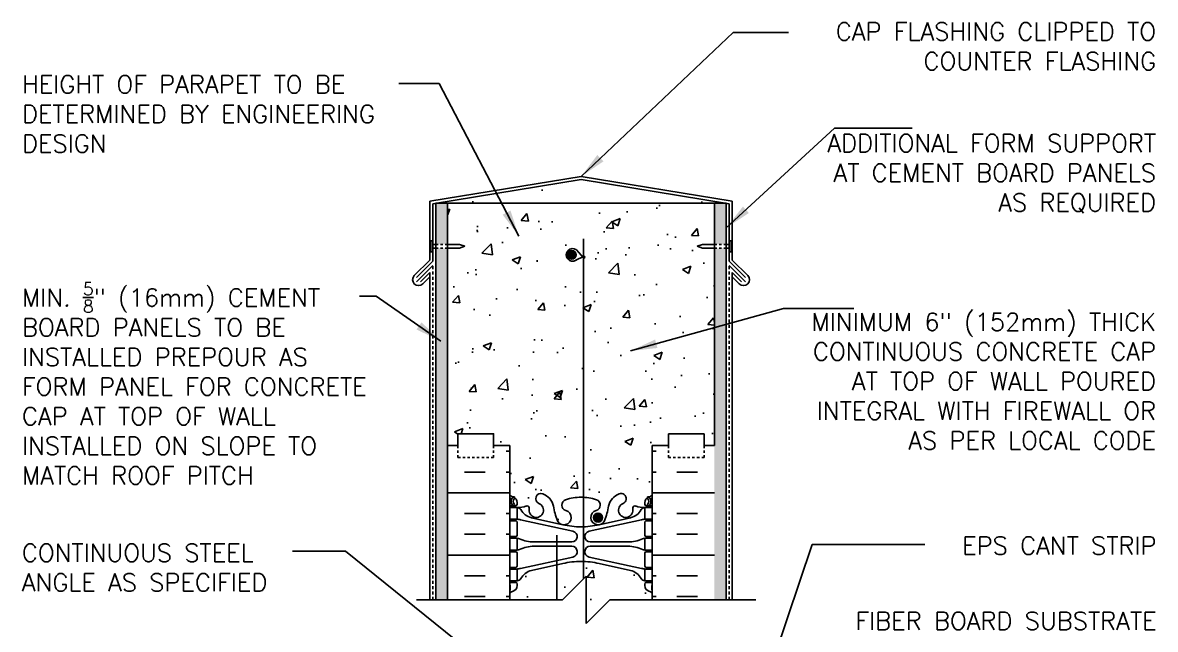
# Model space of a CAD drawing. Header units: inches. Extents: x 380.7 to 431.2, y 168.7 to 250.6.
# Drawn here: x 382.41 to 430.16, y 224.98 to 250.57 of the extents above; entities that cross this region are included whole.
import ezdxf

# ---------------------------------------------------------------- set-up
doc = ezdxf.new("R2010")
doc.units = ezdxf.units.IN
doc.header["$LTSCALE"] = 0.5
doc.header["$MEASUREMENT"] = 0
doc.linetypes.add('DASHED2', pattern=[0.375, 0.25, -0.125])
doc.linetypes.add('HIDDEN2', pattern=[0.1875, 0.125, -0.0625])
for name, color, linetype in [('HATCH', 12, 'Continuous'), ('line25', 2, 'Continuous'), ('LINE3', 3, 'Continuous'), ('LINE50', 5, 'Continuous'), ('LINE9', 9, 'Continuous'), ('TEXT', 4, 'Continuous'), ('Web_Edge', 9, 'Continuous')]:
    doc.layers.add(name, color=color, linetype=linetype)
doc.styles.add('DIM', font='romans.shx', dxfattribs={"width": 0.7})
doc.styles.add('ROMANS', font='romans.shx', dxfattribs={"height": 1.125})
doc.styles.get("Standard").update_dxf_attribs({"font": 'romans.shx', "height": 1.125})
doc.dimstyles.new('ext', dxfattribs={"dimscale": 12, "dimtxt": 0.09375, "dimasz": 0.09375, "dimexe": 0.09375, "dimexo": 0.0625, "dimgap": 0.0625, "dimtad": 0, "dimjust": 1, "dimdec": 1, "dimzin": 3, "dimdsep": 46, "dimlunit": 4, "dimtxsty": 'DIM', "dimcen": 0.09, "dimdle": 0.09375, "dimclrt": 4, "dimadec": 0, "dimazin": 0, "dimtfac": 1, "dimtdec": 1, "dimtmove": 2, "dimatfit": 3, "dimfxl": 1, "dimfrac": 2, "dimtolj": 1, "dimtzin": 0, "dimarcsym": 0})
doc.dimstyles.new('ext_12', dxfattribs={"dimscale": 12, "dimtxt": 0.09375, "dimasz": 0.09375, "dimexe": 0.09375, "dimexo": 0.0625, "dimgap": 0.0625, "dimtad": 1, "dimdec": 1, "dimzin": 3, "dimdsep": 46, "dimlunit": 4, "dimtxsty": 'DIM', "dimcen": 0.09, "dimdle": 0.09375, "dimclrt": 4, "dimadec": 0, "dimazin": 0, "dimtfac": 1, "dimtdec": 1, "dimtmove": 2, "dimatfit": 3, "dimfxl": 1, "dimfrac": 2, "dimtolj": 1, "dimtzin": 0, "dimarcsym": 0})

msp = doc.modelspace()

# ---------------------------------------------------------------- hatches: boundary and pattern name
at = {"layer": 'HATCH'}
h = msp.add_hatch(dxfattribs=at)
h.set_pattern_fill('AR-CONC', color=256, scale=0.5)
h.set_pattern_definition([(50, (0, 0), (3.586301, -0.31376), [0.375, -4.125]), (355, (0, 0), (-0.693757, 3.76096), [0.3, -3.3]), (100.45144, (0.299, -0.026), (2.892544, 3.4472), [0.3187, -3.50571]), (46.1842, (0, 1), (5.336207, -0.827596), [0.5625, -6.1875]), (96.6356, (0.4447, 0.931), (4.67331, 4.870593), [0.47805, -5.25857]), (351.1842, (0, 1), (4.67331, 4.87059), [0.45, -4.95]), (21, (0.5, 0.75), (2.984535, -2.013094), [0.375, -4.125]), (326, (0.5, 0.75), (1.216577, 3.62575), [0.3, -3.3]), (71.45144, (0.7487, 0.5822), (4.201112, 1.612656), [0.3187, -3.50571]), (37.5, (0, 0), (0.0607993, 1.6644693), [0, -3.26, 0, -3.35, 0, -3.3125]), (7.5, (0, 0), (1.315348, 1.9720586), [0, -1.91, 0, -3.185, 0, -1.2625]), (327.5, (-1.115, 0), (2.669112, -0.1127744), [0, -1.25, 0, -3.9, 0, -5.175]), (317.5, (-1.615, 0), (2.915931, 0.500525), [0, -1.625, 0, -2.59, 0, -3.675])])
h.paths.add_polyline_path([(411.575, 241.057), (411.074, 241.057), (410.85, 241.139), (411.075, 241.22), (411.575, 241.22), (411.575, 242.954), (412.075, 242.954), (405.95, 243.954), (399.825, 242.954), (400.325, 242.954), (400.325, 241.22), (400.826, 241.22), (401.05, 241.139), (400.826, 241.057), (400.325, 241.057), (400.325, 232.727), (400.763, 232.727), (400.763, 233.227), (402.263, 233.227), (402.263, 232.727), (402.95, 232.727), (402.95, 230.638, 0.064398), (403.06, 230.572), (403.15, 230.572), (403.15, 230.531, -0.249069), (403.26, 230.323), (403.26, 230.256, -0.414214), (403.198, 230.193), (403.15, 230.193), (403.15, 230.123), (403.255, 230.123, 0.10046), (403.649, 230.181, -0.601435), (403.768, 230.076, 2.182095), (404.178, 230.289, -1), (404.342, 230.697, -0.24438), (404.79, 230.176, 0.053157), (404.956, 229.562, 1.553132), (405.314, 229.987, -0.735593), (405.302, 230.445, -0.082755), (405.95, 230.553, -0.082755), (406.599, 230.445, -0.735593), (406.586, 229.987, 1.553132), (406.944, 229.562, 0.053157), (407.11, 230.176, -0.24438), (407.558, 230.697, -1), (407.722, 230.289, 2.182095), (408.132, 230.076, -0.601435), (408.251, 230.181, 0.10046), (408.645, 230.123), (408.75, 230.123), (408.75, 230.193), (408.703, 230.193, -0.414214), (408.64, 230.256), (408.64, 230.323, -0.249069), (408.75, 230.531), (408.75, 230.572), (408.84, 230.572, 0.064398), (408.95, 230.638), (408.95, 232.727), (409.638, 232.727), (409.638, 233.227), (411.138, 233.227), (411.138, 232.727), (411.575, 232.727)])
h.paths.add_polyline_path([(405.753, 240.993), (406.016, 240.69), (406.05, 240.708, -2.114532), (406.05, 240.651), (406.016, 240.69), (405.734, 240.546, -1.846412)], flags=16)
h.paths.add_polyline_path([(406.169, 227.227), (406.169, 225.227), (407.169, 226.227), (408.95, 226.227), (408.95, 226.509, 0.082415), (408.807, 226.588, -0.317837), (408.64, 226.823), (408.64, 226.891, -0.414214), (408.703, 226.953), (408.75, 226.953), (408.75, 227.023), (408.645, 227.023, -0.188973), (408.489, 227.118, 0.196323), (408.04, 227.465), (406.718, 227.755, 0.057795), (405.95, 227.844, 0.057795), (405.182, 227.755), (403.86, 227.465, 0.196323), (403.411, 227.118, -0.188973), (403.255, 227.023), (403.15, 227.023), (403.15, 226.953), (403.198, 226.953, -0.414214), (403.26, 226.891), (403.26, 226.823, -0.317837), (403.094, 226.588, 0.082415), (402.95, 226.509), (402.95, 226.227), (405.169, 226.227)])
h.paths.add_polyline_path([(408.95, 223.727), (407.169, 223.727), (406.169, 222.727), (406.169, 224.727), (405.169, 223.727), (402.95, 223.727), (402.95, 220.946, 0.082415), (403.094, 220.867, -0.317837), (403.26, 220.631), (403.26, 220.564, -0.414214), (403.198, 220.501), (403.15, 220.501), (403.15, 220.431), (403.255, 220.431, -0.188973), (403.411, 220.336, 0.196323), (403.86, 219.99), (405.182, 219.7, 0.057795), (405.95, 219.61, 0.057795), (406.718, 219.7), (408.04, 219.99, 0.196323), (408.489, 220.336, -0.188973), (408.645, 220.431), (408.75, 220.431), (408.75, 220.501), (408.703, 220.501, -0.414214), (408.64, 220.564), (408.64, 220.631, -0.317837), (408.807, 220.867, 0.082415), (408.95, 220.946)])
h.paths.add_polyline_path([(408.95, 216.816, 0.064398), (408.84, 216.882), (408.75, 216.882), (408.75, 216.924, -0.249069), (408.64, 217.131), (408.64, 217.199, -0.414214), (408.703, 217.261), (408.75, 217.261), (408.75, 217.331), (408.645, 217.331, 0.10046), (408.251, 217.274, -0.601435), (408.132, 217.379, 2.182095), (407.722, 217.166, -1), (407.558, 216.757, -0.24438), (407.11, 217.278, 0.053157), (406.944, 217.892, 0.223253), (406.744, 218.057), (406.724, 218.061, 0.955472), (406.586, 217.468, -0.735593), (406.599, 217.01, -0.082755), (405.95, 216.902, -0.082755), (405.302, 217.01, -0.735593), (405.314, 217.468, 0.955472), (405.176, 218.061), (405.156, 218.057, 0.223253), (404.956, 217.892, 0.053157), (404.79, 217.278, -0.24438), (404.342, 216.757, -1), (404.178, 217.166, 2.182095), (403.768, 217.379, -0.601435), (403.649, 217.274, 0.10046), (403.255, 217.331), (403.15, 217.331), (403.15, 217.261), (403.198, 217.261, -0.414214), (403.26, 217.199), (403.26, 217.131, -0.249069), (403.15, 216.924), (403.15, 216.882), (403.06, 216.882, 0.064398), (402.95, 216.816), (402.95, 214.727), (402.95, 212.727), (405.176, 212.727), (408.95, 212.727), (408.95, 214.727)])
h.paths.add_polyline_path([(405.176, 212.68), (403.315, 212.68), (403.315, 212.227), (405.176, 212.227)], flags=17)
h.paths.add_polyline_path([(405.176, 212.227), (403.315, 212.227), (403.315, 210.727), (405.176, 210.727)])
h.paths.add_polyline_path([(405.176, 210.727), (403.315, 210.727), (403.315, 210.227), (405.176, 210.227)])
h.paths.add_polyline_path([(408.95, 208.509, 0.082415), (408.807, 208.588, -0.317837), (408.64, 208.823), (408.64, 208.891, -0.414214), (408.703, 208.953), (408.75, 208.953), (408.75, 209.023), (408.645, 209.023, -0.188973), (408.489, 209.118, 0.196323), (408.04, 209.465), (406.718, 209.755, 0.039111), (406.2, 209.835), (406.2, 206.175), (406.479, 206.175), (406.479, 205.949), (406.219, 205.949), (405.95, 205.949), (405.422, 205.949), (405.422, 206.175), (405.7, 206.175), (405.7, 209.835, 0.039111), (405.182, 209.755), (403.86, 209.465, 0.196323), (403.411, 209.118, -0.188973), (403.255, 209.023), (403.15, 209.023), (403.15, 208.953), (403.198, 208.953, -0.414214), (403.26, 208.891), (403.26, 208.823, -0.317837), (403.094, 208.588, 0.082415), (402.95, 208.509), (402.95, 202.946, 0.082415), (403.094, 202.867, -0.317837), (403.26, 202.631), (403.26, 202.564, -0.414214), (403.198, 202.501), (403.15, 202.501), (403.15, 202.431), (403.255, 202.431, -0.188973), (403.411, 202.336, 0.196323), (403.86, 201.99), (405.182, 201.7, 0.057795), (405.95, 201.61, 0.057795), (406.718, 201.7), (408.04, 201.99, 0.196323), (408.489, 202.336, -0.188973), (408.645, 202.431), (408.75, 202.431), (408.75, 202.501), (408.703, 202.501, -0.414214), (408.64, 202.564), (408.64, 202.631, -0.317837), (408.807, 202.867, 0.082415), (408.95, 202.946)])
h.paths.add_polyline_path([(403.315, 211.616, 0.015101), (403.255, 211.623), (403.15, 211.623), (403.15, 211.553), (403.198, 211.553, -0.414214), (403.26, 211.491), (403.26, 210.956, -0.414214), (403.198, 210.893), (403.15, 210.893), (403.15, 210.823), (403.255, 210.823, -0.069724), (403.315, 210.814)])
h.paths.add_polyline_path([(405.329, 209.968), (403.315, 209.968), (403.315, 210.227), (403.315, 210.333, -0.069724), (403.255, 210.323), (403.15, 210.323), (403.15, 210.253), (403.198, 210.253, -0.414214), (403.26, 210.191), (403.26, 209.656, -0.414214), (403.198, 209.593), (403.15, 209.593), (403.15, 209.523), (403.255, 209.523, 0.036537), (403.399, 209.547)])
h.paths.add_polyline_path([(403.315, 212.68), (405.176, 212.68), (405.176, 212.727), (402.95, 212.727), (402.95, 212.638, 0.064398), (403.06, 212.572), (403.15, 212.572), (403.15, 212.531, -0.249069), (403.26, 212.323), (403.26, 212.256, -0.119718), (403.253, 212.227), (403.315, 212.227)])
h.paths.add_polyline_path([(403.315, 212.227), (403.253, 212.227, -0.280582), (403.198, 212.193), (403.15, 212.193), (403.15, 212.123), (403.255, 212.123, 0.014996), (403.315, 212.122)])
h.paths.add_polyline_path([(408.95, 196.727), (408.95, 198.816, 0.064398), (408.84, 198.882), (408.75, 198.882), (408.75, 198.924, -0.249069), (408.64, 199.131), (408.64, 199.199, -0.414214), (408.703, 199.261), (408.75, 199.261), (408.75, 199.331), (408.645, 199.331, 0.10046), (408.251, 199.274, -0.601435), (408.132, 199.379, 2.182095), (407.722, 199.166, -1), (407.558, 198.757, -0.24438), (407.11, 199.278, 0.053157), (406.944, 199.892, 0.223253), (406.744, 200.057), (406.724, 200.061, 0.955472), (406.586, 199.468, -0.735593), (406.599, 199.01, -0.082755), (405.95, 198.902, -0.082755), (405.302, 199.01, -0.735593), (405.314, 199.468, 0.955472), (405.176, 200.061), (405.156, 200.057, 0.223253), (404.956, 199.892, 0.053157), (404.79, 199.278, -0.24438), (404.342, 198.757, -1), (404.178, 199.166, 2.182095), (403.768, 199.379, -0.601435), (403.649, 199.274, 0.10046), (403.255, 199.331), (403.15, 199.331), (403.15, 199.261), (403.198, 199.261, -0.414214), (403.26, 199.199), (403.26, 199.131, -0.249069), (403.15, 198.924), (403.15, 198.882), (403.06, 198.882, 0.064398), (402.95, 198.816), (402.95, 196.727), (402.95, 194.638, 0.064398), (403.06, 194.572), (403.15, 194.572), (403.15, 194.531, -0.249069), (403.26, 194.323), (403.26, 194.256, -0.414214), (403.198, 194.193), (403.15, 194.193), (403.15, 194.123), (403.255, 194.123, 0.10046), (403.649, 194.181, -0.601435), (403.768, 194.076, 2.182095), (404.178, 194.289, -1), (404.342, 194.697, -0.24438), (404.79, 194.176, 0.053157), (404.956, 193.562, 0.223253), (405.156, 193.397), (405.176, 193.393, 0.955472), (405.314, 193.987, -0.735593), (405.302, 194.445, -0.082755), (405.95, 194.553, -0.082755), (406.599, 194.445, -0.735593), (406.586, 193.987, 0.955472), (406.724, 193.393), (406.744, 193.397, 0.223253), (406.944, 193.562, 0.053157), (407.11, 194.176, -0.24438), (407.558, 194.697, -1), (407.722, 194.289, 2.182095), (408.132, 194.076, -0.601435), (408.251, 194.181, 0.10046), (408.645, 194.123), (408.75, 194.123), (408.75, 194.193), (408.703, 194.193, -0.414214), (408.64, 194.256), (408.64, 194.323, -0.249069), (408.75, 194.531), (408.75, 194.572), (408.84, 194.572, 0.064398), (408.95, 194.638)])
h.paths.add_polyline_path([(408.95, 190.509, 0.082415), (408.807, 190.588, -0.317837), (408.64, 190.823), (408.64, 190.891, -0.414214), (408.703, 190.953), (408.75, 190.953), (408.75, 191.023), (408.645, 191.023, -0.188973), (408.489, 191.118, 0.196323), (408.04, 191.465), (406.718, 191.755, 0.057795), (405.95, 191.844, 0.057795), (405.182, 191.755), (403.86, 191.465, 0.196323), (403.411, 191.118, -0.188973), (403.255, 191.023), (403.15, 191.023), (403.15, 190.953), (403.198, 190.953, -0.414214), (403.26, 190.891), (403.26, 190.823, -0.317837), (403.094, 190.588, 0.082415), (402.95, 190.509), (402.95, 187.73), (404.95, 187.73), (405.95, 188.73), (405.95, 187.73), (405.95, 186.73), (406.95, 187.73), (408.95, 187.73)])
h = msp.add_hatch(dxfattribs=at)
h.set_pattern_fill('AR-SAND', color=256, scale=0.25, style=0)
h.set_pattern_definition([(37.5, (411.86765, 230.958), (-0.015748, 0.481706), [0, -0.38, 0, -0.425, 0, -0.40625]), (7.5, (411.86765, 230.958), (0.442444, 0.705537), [0, -0.205, 0, -0.3425, 0, -0.13125]), (327.5, (411.56015, 230.958), (0.778535, 0.001415), [0, -0.125, 0, -0.45, 0, -0.5875]), (317.5, (411.56015, 230.958), (0.751532, 0.21942), [0, -0.0625, 0, -0.295, 0, -0.3375])])
h.paths.add_polyline_path([(412.075, 241.057), (411.575, 241.057), (411.575, 232.727), (411.575, 226.227), (412.075, 226.227)])
h.paths.add_polyline_path([(412.075, 242.954), (411.575, 242.954), (411.575, 241.22), (412.075, 241.22)])
h.paths.add_polyline_path([(399.825, 241.057), (399.825, 226.227), (400.325, 226.227), (400.325, 232.727), (400.325, 241.057)])
h.paths.add_polyline_path([(400.325, 242.954), (399.825, 242.954), (399.825, 241.22), (400.325, 241.22)])
h.paths.add_polyline_path([(400.325, 223.727), (399.825, 223.727), (399.825, 216.727), (400.325, 216.727)])
h.paths.add_polyline_path([(412.075, 223.727), (411.575, 223.727), (411.575, 216.727), (412.075, 216.727)])
h = msp.add_hatch(dxfattribs=at)
h.set_pattern_fill('INSUL', color=256, scale=7, style=0)
h.set_pattern_definition([(0, (-2523.2114, 629.7368), (0, -2.625), []), (0, (-2523.2114, 628.8618), (0, -2.625), [0.875, -0.875]), (0, (-2523.2114, 627.9868), (0, -2.625), [0.875, -0.875])])
h.paths.add_polyline_path([(400.325, 226.227), (402.95, 226.227), (402.95, 232.727), (402.263, 232.727), (402.263, 232.227), (400.763, 232.227), (400.763, 232.727), (400.325, 232.727)])
h = msp.add_hatch(dxfattribs=at)
h.set_pattern_fill('INSUL', color=256, scale=7, style=0)
h.set_pattern_definition([(180, (3335.1118, 629.7368), (0, -2.625), []), (180, (3335.1118, 628.8618), (0, -2.625), [0.875, -0.875]), (180, (3335.1118, 627.9868), (0, -2.625), [0.875, -0.875])])
h.paths.add_polyline_path([(408.95, 226.227), (411.575, 226.227), (411.575, 232.727), (411.138, 232.727), (411.138, 232.227), (409.638, 232.227), (409.638, 232.727), (408.95, 232.727)])
at = {"layer": 'LINE3'}
msp.add_hatch(color=256, dxfattribs=at).paths.add_polyline_path([(405.748, 240.777, 1), (405.373, 240.777, 1)])
h = msp.add_hatch(color=256, dxfattribs=at)
h.paths.add_polyline_path([(406.853, 229.727, 0.831395), (406.484, 229.727)])
h.paths.add_polyline_path([(406.856, 229.693, 0.045935), (406.853, 229.727), (406.484, 229.727, 0.045935), (406.481, 229.693, 1)])

# ---------------------------------------------------------------- linework, layer by layer
at = {"layer": 'HATCH', "color": 6}
for p, q in [((399.575, 243.04), (405.95, 244.081)), ((412.325, 243.04), (405.95, 244.081)), ((399.575, 243.04), (399.575, 240.557)), ((412.325, 243.04), (412.325, 240.557)), ((399.575, 240.557), (398.923, 239.906)), ((412.325, 240.557), (412.977, 239.906)), ((399.575, 240.027), (399.189, 239.64)), ((399.575, 239.85), (399.277, 239.552)), ((412.325, 240.027), (412.712, 239.64)), ((412.325, 239.85), (412.623, 239.552))]:
    msp.add_line(p, q, dxfattribs=at)
at = {"layer": 'HATCH'}
for p, q in [((399.7, 242.933), (405.95, 243.954)), ((412.2, 242.933), (405.95, 243.954)), ((399.7, 242.933), (399.7, 240.506)), ((399.825, 242.954), (399.825, 242.954)), ((412.075, 242.954), (412.075, 242.954)), ((412.2, 242.933), (412.2, 240.506)), ((399.825, 241.22), (399.7, 241.22)), ((399.825, 241.057), (399.7, 241.057)), ((399.7, 240.329), (399.009, 239.638)), ((399.7, 240.506), (399.012, 239.817)), ((412.2, 240.506), (412.889, 239.817)), ((412.2, 240.329), (412.891, 239.638)), ((399.575, 226.227), (399.575, 240.027)), ((412.325, 226.227), (412.325, 240.027))]:
    msp.add_line(p, q, dxfattribs=at)
at = {"layer": 'HATCH', "linetype": 'HIDDEN2'}
for p, q in [((400.325, 241.22), (399.825, 241.22)), ((411.575, 241.22), (412.075, 241.22)), ((399.825, 241.057), (400.325, 241.057)), ((412.075, 241.057), (411.575, 241.057))]:
    msp.add_line(p, q, dxfattribs=at)
at = {"layer": 'HATCH', "linetype": 'Continuous'}
for p, q in [((400.826, 241.22), (400.325, 241.22)), ((401.05, 241.139), (400.826, 241.22)), ((400.826, 241.057), (401.05, 241.139)), ((410.85, 241.139), (411.075, 241.22)), ((411.074, 241.057), (410.85, 241.139)), ((411.075, 241.22), (411.575, 241.22)), ((412.075, 241.22), (412.2, 241.22)), ((400.325, 241.057), (400.826, 241.057)), ((411.575, 241.057), (411.074, 241.057)), ((412.075, 241.057), (412.2, 241.057))]:
    msp.add_line(p, q, dxfattribs=at)
at = {"layer": 'HATCH'}
for points in [[(399.7, 240.911), (399.7, 241.366), (399.615, 241.366), (399.615, 240.911)], [(412.2, 240.911), (412.2, 241.366), (412.285, 241.366), (412.285, 240.911)]]:
    msp.add_lwpolyline(points, close=True, dxfattribs=at)
at = {"layer": 'HATCH', "color": 6}
for centre, start, end in [((399.1, 239.729), 135, 315), ((412.8, 239.729), 225, 45)]:
    msp.add_arc(centre, 0.25, start, end, dxfattribs=at)
at = {"layer": 'line25'}
for p, q in [((400.325, 242.954), (400.325, 232.727)), ((411.575, 232.727), (411.575, 242.954)), ((405.738, 240.548), (406.05, 240.708)), ((405.753, 240.993), (406.05, 240.651)), ((402.95, 226.227), (402.95, 232.727)), ((408.95, 226.227), (408.95, 232.727))]:
    msp.add_line(p, q, dxfattribs=at)
for centre, radius, start, end in [((405.598, 240.776), 0.267, 54.3831, 302.2172), ((406.073, 240.679), 0.0369, 230.6206, 129.3794)]:
    msp.add_arc(centre, radius, start, end, dxfattribs=at)
at = {"layer": 'LINE3'}
for p, q in [((406.05, 227.108), (406.05, 241.454)), ((404.927, 226.227), (404.927, 228.947))]:
    msp.add_line(p, q, dxfattribs=at)
for centre in [(405.56, 240.777), (406.669, 229.693)]:
    msp.add_circle(centre, 0.188, dxfattribs=at)
at = {"layer": 'LINE50', "color": 9, "linetype": 'DASHED2'}
for p, q in [((399.7, 226.227), (399.7, 240.329)), ((412.2, 226.227), (412.2, 240.329))]:
    msp.add_line(p, q, dxfattribs=at)
at = {"layer": 'LINE50'}
for p, q in [((409.638, 232.727), (409.638, 233.227)), ((409.638, 233.227), (411.138, 233.227)), ((411.138, 233.227), (411.138, 232.727)), ((400.325, 232.727), (400.325, 226.227)), ((408.95, 232.727), (409.638, 232.727)), ((411.138, 232.727), (411.575, 232.727))]:
    msp.add_line(p, q, dxfattribs=at)
msp.add_lwpolyline([(400.325, 232.727), (400.763, 232.727), (400.763, 233.227), (402.263, 233.227), (402.263, 232.727), (402.95, 232.727)], dxfattribs=at)
at = {"layer": 'LINE9'}
for p, q in [((399.825, 242.954), (399.825, 226.227)), ((399.825, 242.954), (400.325, 242.954)), ((411.575, 242.954), (412.075, 242.954)), ((412.075, 242.954), (412.075, 226.227)), ((405.169, 226.227), (406.169, 227.227)), ((406.169, 225.227), (406.169, 227.227)), ((399.013, 226.227), (405.169, 226.227)), ((407.169, 226.227), (406.169, 225.227)), ((407.169, 226.227), (413.325, 226.227))]:
    msp.add_line(p, q, dxfattribs=at)
at = {"layer": 'LINE9', "linetype": 'DASHED2', "ltscale": 0.15}
for points in [[(402.263, 232.727), (402.263, 232.727), (402.263, 233.227), (400.763, 233.227), (400.763, 232.727), (400.763, 232.727)], [(409.638, 232.727), (409.638, 232.727), (409.638, 233.227), (411.138, 233.227), (411.138, 232.727), (411.138, 232.727)], [(402.263, 232.727), (402.263, 232.727), (402.263, 232.227), (400.763, 232.227), (400.763, 232.727), (400.763, 232.727)], [(409.638, 232.727), (409.638, 232.727), (409.638, 232.227), (411.138, 232.227), (411.138, 232.727), (411.138, 232.727)]]:
    msp.add_lwpolyline(points, dxfattribs=at)
at = {"layer": 'TEXT', "color": 2}
msp.add_line((400.325, 242.954), (411.575, 242.954), dxfattribs=at)
at = {"layer": 'Web_Edge'}
for p, q in [((402.95, 230.293), (402.992, 230.293)), ((402.95, 230.193), (403.198, 230.193)), ((403.06, 230.572), (403.15, 230.572)), ((403.06, 230.193), (403.06, 230.123)), ((403.15, 230.572), (403.15, 230.531)), ((403.15, 230.193), (403.15, 230.123)), ((403.26, 230.323), (403.26, 230.256)), ((408.64, 230.323), (408.64, 230.256)), ((408.95, 230.193), (408.703, 230.193)), ((408.84, 230.572), (408.75, 230.572)), ((408.75, 230.572), (408.75, 230.531)), ((408.75, 230.193), (408.75, 230.123)), ((408.84, 230.193), (408.84, 230.123)), ((408.95, 230.293), (408.908, 230.293)), ((403.86, 229.682), (405.182, 229.392)), ((408.04, 229.682), (406.718, 229.392)), ((402.95, 229.553), (403.198, 229.553)), ((403.06, 229.623), (403.06, 229.553)), ((403.15, 229.623), (403.15, 229.553)), ((403.26, 229.491), (403.26, 228.956)), ((403.399, 229.6), (405.61, 229.118)), ((408.501, 229.6), (406.29, 229.118)), ((408.64, 229.491), (408.64, 228.956)), ((408.95, 229.553), (408.703, 229.553)), ((408.75, 229.623), (408.75, 229.553)), ((408.84, 229.623), (408.84, 229.553)), ((402.95, 228.893), (403.198, 228.893)), ((403.06, 228.893), (403.06, 228.823)), ((403.15, 228.893), (403.15, 228.823)), ((408.95, 228.893), (408.703, 228.893)), ((408.75, 228.893), (408.75, 228.823)), ((408.84, 228.893), (408.84, 228.823)), ((402.95, 228.253), (403.198, 228.253)), ((403.06, 228.323), (403.06, 228.253)), ((403.15, 228.323), (403.15, 228.253)), ((403.965, 228.663), (405.561, 228.663)), ((403.965, 228.483), (405.561, 228.483)), ((407.935, 228.663), (406.339, 228.663)), ((407.935, 228.483), (406.339, 228.483)), ((408.95, 228.253), (408.703, 228.253)), ((408.75, 228.323), (408.75, 228.253)), ((408.84, 228.323), (408.84, 228.253)), ((403.26, 228.191), (403.26, 227.656)), ((403.399, 227.547), (405.61, 228.029)), ((408.501, 227.547), (406.29, 228.029)), ((408.64, 228.191), (408.64, 227.656)), ((402.95, 227.593), (403.198, 227.593)), ((403.06, 227.593), (403.06, 227.523)), ((403.15, 227.593), (403.15, 227.523)), ((403.86, 227.465), (405.182, 227.755)), ((408.04, 227.465), (406.718, 227.755)), ((408.95, 227.593), (408.703, 227.593)), ((408.75, 227.593), (408.75, 227.523)), ((408.84, 227.593), (408.84, 227.523)), ((402.95, 226.953), (403.198, 226.953)), ((402.96, 226.833), (402.96, 226.647)), ((403.06, 227.023), (403.06, 226.953)), ((403.15, 227.023), (403.15, 226.953)), ((403.26, 226.823), (403.26, 226.891)), ((408.64, 226.823), (408.64, 226.891)), ((408.95, 226.953), (408.703, 226.953)), ((408.75, 227.023), (408.75, 226.953)), ((408.84, 227.023), (408.84, 226.953)), ((408.94, 226.833), (408.94, 226.647))]:
    msp.add_line(p, q, dxfattribs=at)
for points in [[(402.955, 229.623), (403.255, 229.623), (403.255, 230.123), (402.955, 230.123)], [(408.945, 229.623), (408.645, 229.623), (408.645, 230.123), (408.945, 230.123)], [(402.955, 228.323), (403.255, 228.323), (403.255, 228.823), (402.955, 228.823)], [(408.945, 228.323), (408.645, 228.323), (408.645, 228.823), (408.945, 228.823)], [(402.955, 227.023), (403.255, 227.023), (403.255, 227.523), (402.955, 227.523)], [(408.945, 227.023), (408.645, 227.023), (408.645, 227.523), (408.945, 227.523)]]:
    msp.add_lwpolyline(points, close=True, dxfattribs=at)
for centre, radius, start, end in [((403.26, 231.031), 0.5, 231.6833, 250.5288), ((404.26, 230.493), 0.22, 68.1963, 248.1963), ((404.065, 230.005), 0.745, 13.2652, 68.1963), ((407.835, 230.005), 0.745, 111.8037, 166.7348), ((407.64, 230.493), 0.22, 291.8037, 111.8037), ((408.64, 231.031), 0.5, 289.4712, 308.3167), ((403.26, 231.031), 0.6, 238.8907, 245.0748), ((402.992, 230.313), 0.02, 270, 14.1541), ((403.254, 230.378), 0.25, 140.1145, 222.4609), ((402.999, 230.468), 0.02, 340.7916, 65.0748), ((403.096, 230.509), 0.045, 319.1879, 141.448), ((403.103, 230.24), 0.045, 222.4609, 42.4609), ((403.01, 230.323), 0.25, 0, 70.5288), ((403.254, 230.378), 0.16, 140.0001, 222.4609), ((403.198, 230.256), 0.0625, 270, 0), ((403.311, 231.122), 1, 266.7879, 289.9067), ((403.681, 230.096), 0.09, 346.6795, 108.8651), ((404.065, 230.005), 0.305, 166.6795, 68.1963), ((407.753, 230.647), 3, 189.0273, 201.1984), ((405.379, 230.218), 0.24, 108.923, 254.2747), ((405.95, 228.553), 2, 90, 108.923), ((405.95, 228.553), 2, 71.077, 90), ((406.521, 230.218), 0.24, 285.7253, 71.077), ((404.147, 230.647), 3, 338.8016, 350.9727), ((407.835, 230.005), 0.305, 111.8037, 13.3205), ((408.22, 230.096), 0.09, 71.1349, 193.3205), ((408.589, 231.122), 1, 250.0933, 273.2121), ((408.89, 230.323), 0.25, 109.4712, 180), ((408.703, 230.256), 0.0625, 180, 270), ((408.798, 230.24), 0.045, 137.5391, 317.5391), ((408.804, 230.509), 0.045, 38.552, 220.8121), ((408.646, 230.378), 0.16, 317.5391, 39.9999), ((408.646, 230.378), 0.25, 317.5391, 39.8855), ((408.901, 230.468), 0.02, 114.9252, 199.2084), ((408.908, 230.313), 0.02, 165.8459, 270), ((408.64, 231.031), 0.6, 294.9252, 301.1093), ((403.212, 229.877), 0.25, 37.2777, 80.0823), ((404.06, 230.405), 0.75, 210.155, 254.5838), ((405.232, 229.693), 0.305, 205.3782, 74.2747), ((406.669, 229.693), 0.305, 105.7253, 334.6218), ((407.841, 230.405), 0.75, 285.4162, 329.845), ((408.688, 229.877), 0.25, 99.9177, 142.7223), ((403.198, 229.491), 0.0625, 0, 90), ((403.165, 228.628), 1, 76.4291, 84.7991), ((405.95, 232.659), 3.356, 256.7692, 270), ((405.95, 232.659), 3.356, 270, 283.2308), ((408.736, 228.628), 1, 95.2009, 103.5709), ((408.703, 229.491), 0.0625, 90, 180), ((403.198, 228.956), 0.0625, 270, 0), ((403.251, 228.605), 0.219, 60.4937, 88.92), ((403.995, 230.263), 1.6, 246.5673, 268.9203), ((405.561, 228.893), 0.23, 270, 77.6055), ((406.339, 228.893), 0.23, 102.3945, 270), ((407.905, 230.263), 1.6, 271.0797, 293.4327), ((408.649, 228.605), 0.219, 91.08, 119.5063), ((408.703, 228.956), 0.0625, 180, 270), ((403.198, 228.191), 0.0625, 0, 90), ((403.251, 228.542), 0.219, 271.08, 299.5063), ((403.251, 228.542), 0.219, 271.08, 299.5063), ((403.995, 226.884), 1.6, 91.0797, 113.4327), ((403.995, 226.884), 1.6, 91.0797, 113.4327), ((405.561, 228.253), 0.23, 282.3945, 90), ((406.339, 228.253), 0.23, 90, 257.6055), ((407.905, 226.884), 1.6, 66.5673, 88.9203), ((407.905, 226.884), 1.6, 66.5673, 88.9203), ((408.649, 228.542), 0.219, 240.4937, 268.92), ((408.649, 228.542), 0.219, 240.4937, 268.92), ((408.703, 228.191), 0.0625, 90, 180), ((405.95, 224.488), 3.356, 90, 103.2308), ((405.95, 224.488), 3.356, 76.7692, 90), ((403.198, 227.656), 0.0625, 270, 0), ((403.165, 228.519), 1, 275.2009, 283.5709), ((404.06, 226.742), 0.75, 105.4162, 149.845), ((407.841, 226.742), 0.75, 30.155, 74.5838), ((408.736, 228.519), 1, 256.4291, 264.7991), ((408.703, 227.656), 0.0625, 180, 270), ((402.94, 226.833), 0.02, 0, 60.012), ((403.01, 226.823), 0.25, 289.4712, 360), ((403.198, 226.891), 0.0625, 360, 90), ((403.212, 227.27), 0.25, 279.9177, 322.7223), ((408.688, 227.27), 0.25, 217.2777, 260.0823), ((408.703, 226.891), 0.0625, 90, 180), ((408.89, 226.823), 0.25, 180, 250.5288), ((408.96, 226.833), 0.02, 119.988, 180), ((403.26, 226.116), 0.6, 121.073, 121.1093), ((403.26, 226.116), 0.5, 109.4712, 128.3167), ((402.94, 226.647), 0.02, 301.073, 0), ((408.64, 226.116), 0.5, 51.6833, 70.5288), ((408.96, 226.647), 0.02, 180, 238.927), ((408.64, 226.116), 0.6, 58.8907, 58.927)]:
    msp.add_arc(centre, radius, start, end, dxfattribs=at)

# ---------------------------------------------------------------- texts
at = {"layer": 'TEXT', "char_height": 0.75}
for s, insert, width, attachment_point in [('\\A1;CAP FLASHING CLIPPED TO COUNTER FLASHING ', (430.193, 249.573), 15.57124, 6), ('\\A1;HEIGHT OF PARAPET TO BE DETERMINED BY ENGINEERING DESIGN', (382.383, 246.719), 16.32923, 4), ('\\A1;ADDITIONAL FORM SUPPORT AT CEMENT BOARD PANELS AS REQUIRED ', (430.193, 244.202), 15.57124, 6), ('\\A1;MIN. {\\H0.7x;\\S5/8;\\H1.429x;"} (16mm) CEMENT BOARD PANELS TO BE INSTALLED PREPOUR AS FORM PANEL FOR CONCRETE CAP AT TOP OF WALL INSTALLED ON SLOPE TO MATCH ROOF PITCH', (382.383, 235.349), 16.32923, 4), ('\\A1;MINIMUM 6" (152mm) THICK CONTINUOUS CONCRETE CAP AT TOP OF WALL POURED INTEGRAL WITH FIREWALL OR AS PER LOCAL CODE ', (430.193, 235.447), 16.10288, 6)]:
    msp.add_mtext(s, dxfattribs=dict(at, insert=insert, width=width, attachment_point=attachment_point))
at = {"layer": 'TEXT', "char_height": 0.75, "style": 'ROMANS'}
for s, insert, width, attachment_point in [('\\A1;EPS CANT STRIP', (430.215, 228.884), 9.59335, 3), ('CONTINUOUS STEEL ANGLE AS SPECIFIED', (382.38, 227.582), 12.4225, 4), ('\\A1;FIBER BOARD SUBSTRATE\\Pw/ ROOF MEMBRANE \\PON 3 {\\H0.7x;\\S1/2;}" (89mm) RIGID \\PINSULATION', (430.215, 225.709), 26.1134, 3)]:
    msp.add_mtext(s, dxfattribs=dict(at, insert=insert, width=width, attachment_point=attachment_point))

# ---------------------------------------------------------------- leaders
at = {"layer": 'TEXT'}
for points, dimstyle, override in [([(405.95, 244.081), (412.371, 250.162), (414.7, 250.162)], 'ext', {"dimgap": 0.0625, "dimtad": 0}), ([(403.333, 241.562), (399.966, 248), (398.268, 248)], 'ext', {"dimgap": 0.0625, "dimtad": 0}), ([(400.045, 237.136), (397.321, 239.032), (396.61, 239.032)], 'ext', {"dimgap": 0.0625, "dimtad": 0}), ([(408.039, 236.724), (414.487, 238.517), (417.448, 238.517)], 'ext', {"dimgap": 0.0625, "dimtad": 0}), ([(411.575, 215.727), (396.026, 228.274), (393.785, 228.274)], 'ext_12', {"dimtad": 0}), ([(413.184, 221.081), (415.697, 228.56), (420.444, 228.56)], 'ext_12', {"dimgap": 0.0625, "dimtad": 0})]:
    msp.add_leader(points, dimstyle=dimstyle, override=override, dxfattribs=at)
msp.add_leader([(412.075, 241.916), (416.634, 246.121), (419.91, 246.121)], dimstyle='ext', dxfattribs=at)

doc.saveas('drawing.dxf')
